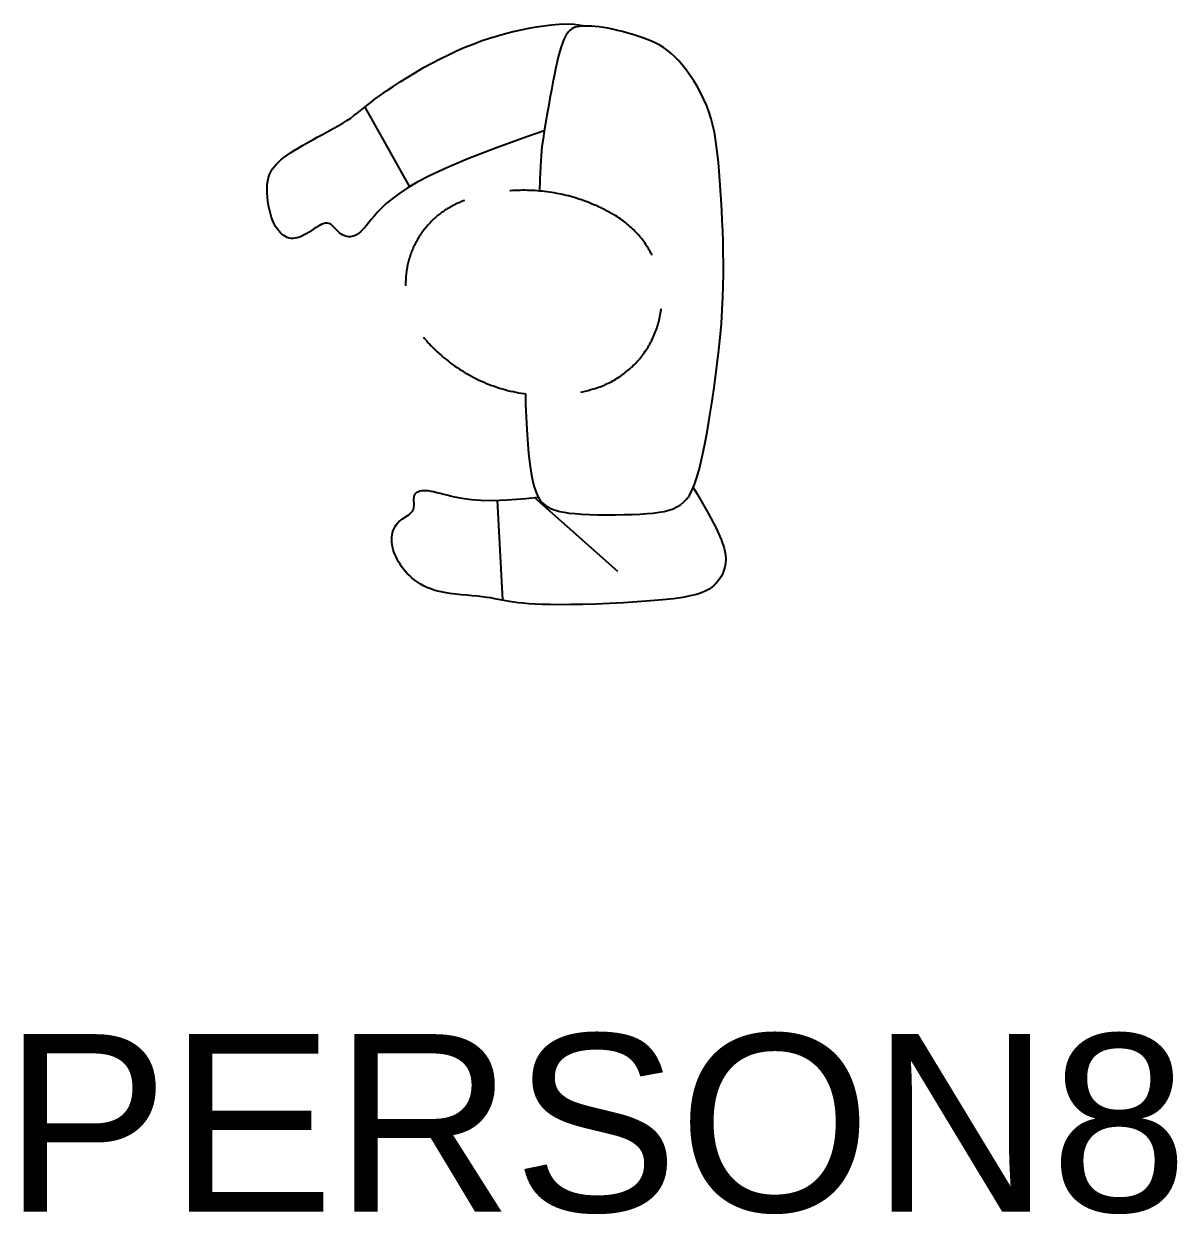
# Model space of a CAD drawing. Header units: millimetres. Extents: x 14385 to 129787, y 107826 to 186798.
# Drawn here: x 39629 to 40929, y 115610 to 116951 of the extents above; entities that cross this region are included whole.
import ezdxf
from ezdxf.enums import TextEntityAlignment as Align

# ---------------------------------------------------------------- set-up
doc = ezdxf.new("R2010")
doc.units = ezdxf.units.MM
doc.header["$LTSCALE"] = 1000
doc.linetypes.add('HIDDEN2', pattern=[0.1875, 0.125, -0.0625])
doc.styles.add('ar', font='arial.ttf')

msp = doc.modelspace()

# ---------------------------------------------------------------- linework, layer by layer
at = {"color": 59, "linetype": 'HIDDEN2'}
for p, q in [((40215.1, 116948.6), (40223.6, 116949.6)), ((40215.1, 116948.6), (40223.6, 116949.6)), ((40223.6, 116949.6), (40232.1, 116950.4)), ((40223.6, 116949.6), (40232.1, 116950.4)), ((40232.1, 116950.4), (40240.5, 116950.9)), ((40232.1, 116950.4), (40240.5, 116950.9)), ((40240.5, 116950.9), (40249.3, 116950.6)), ((40240.5, 116950.9), (40249.3, 116950.6)), ((40249.3, 116950.6), (40258.8, 116948.8)), ((40249.3, 116950.6), (40258.8, 116948.8)), ((40153.7, 116934.7), (40162.7, 116937.5)), ((40153.7, 116934.7), (40162.7, 116937.5)), ((40162.7, 116937.5), (40171.7, 116940.1)), ((40162.7, 116937.5), (40171.7, 116940.1)), ((40171.7, 116940.1), (40180.5, 116942.3)), ((40171.7, 116940.1), (40180.5, 116942.3)), ((40180.5, 116942.3), (40189.3, 116944.2)), ((40180.5, 116942.3), (40189.3, 116944.2)), ((40189.3, 116944.2), (40198, 116945.9)), ((40189.3, 116944.2), (40198, 116945.9)), ((40198, 116945.9), (40206.6, 116947.4)), ((40198, 116945.9), (40206.6, 116947.4)), ((40206.6, 116947.4), (40215.1, 116948.6)), ((40206.6, 116947.4), (40215.1, 116948.6)), ((40240, 116938.3), (40238.6, 116935.6)), ((40240, 116938.3), (40238.6, 116935.6)), ((40241.5, 116940.5), (40240, 116938.3)), ((40241.5, 116940.5), (40240, 116938.3)), ((40243, 116942.3), (40241.5, 116940.5)), ((40243, 116942.3), (40241.5, 116940.5)), ((40244.6, 116943.9), (40243, 116942.3)), ((40244.6, 116943.9), (40243, 116942.3)), ((40246.4, 116945.2), (40244.6, 116943.9)), ((40246.4, 116945.2), (40244.6, 116943.9)), ((40248.4, 116946.2), (40246.4, 116945.2)), ((40248.4, 116946.2), (40246.4, 116945.2)), ((40250.5, 116947), (40248.4, 116946.2)), ((40250.5, 116947), (40248.4, 116946.2)), ((40252.9, 116947.6), (40250.5, 116947)), ((40252.9, 116947.6), (40250.5, 116947)), ((40255.5, 116948), (40252.9, 116947.6)), ((40255.5, 116948), (40252.9, 116947.6)), ((40258.4, 116948.3), (40255.5, 116948)), ((40258.4, 116948.3), (40255.5, 116948)), ((40261.6, 116948.4), (40258.4, 116948.3)), ((40261.6, 116948.4), (40258.4, 116948.3)), ((40258.8, 116948.8), (40260, 116948.4)), ((40258.8, 116948.8), (40260, 116948.4)), ((40265.1, 116948.4), (40261.6, 116948.4)), ((40265.1, 116948.4), (40261.6, 116948.4)), ((40268.9, 116948.3), (40265.1, 116948.4)), ((40268.9, 116948.3), (40265.1, 116948.4)), ((40273, 116947.9), (40268.9, 116948.3)), ((40273, 116947.9), (40268.9, 116948.3)), ((40277.4, 116947.4), (40273, 116947.9)), ((40277.4, 116947.4), (40273, 116947.9)), ((40282.1, 116946.7), (40277.4, 116947.4)), ((40282.1, 116946.7), (40277.4, 116947.4)), ((40287.1, 116945.9), (40282.1, 116946.7)), ((40287.1, 116945.9), (40282.1, 116946.7)), ((40292.4, 116944.8), (40287.1, 116945.9)), ((40292.4, 116944.8), (40287.1, 116945.9)), ((40298, 116943.5), (40292.4, 116944.8)), ((40298, 116943.5), (40292.4, 116944.8)), ((40303.7, 116942.1), (40298, 116943.5)), ((40303.7, 116942.1), (40298, 116943.5)), ((40309.5, 116940.5), (40303.7, 116942.1)), ((40309.5, 116940.5), (40303.7, 116942.1)), ((40315.2, 116938.9), (40309.5, 116940.5)), ((40315.2, 116938.9), (40309.5, 116940.5)), ((40320.9, 116937.1), (40315.2, 116938.9)), ((40320.9, 116937.1), (40315.2, 116938.9)), ((40326.4, 116935.2), (40320.9, 116937.1)), ((40326.4, 116935.2), (40320.9, 116937.1)), ((40116.7, 116920.4), (40126, 116924.4)), ((40116.7, 116920.4), (40126, 116924.4)), ((40126, 116924.4), (40135.3, 116928.1)), ((40126, 116924.4), (40135.3, 116928.1)), ((40135.3, 116928.1), (40144.5, 116931.6)), ((40135.3, 116928.1), (40144.5, 116931.6)), ((40144.5, 116931.6), (40153.7, 116934.7)), ((40144.5, 116931.6), (40153.7, 116934.7)), ((40234.5, 116924.9), (40233.1, 116920.2)), ((40234.5, 116924.9), (40233.1, 116920.2)), ((40235.9, 116929), (40234.5, 116924.9)), ((40235.9, 116929), (40234.5, 116924.9)), ((40237.2, 116932.6), (40235.9, 116929)), ((40237.2, 116932.6), (40235.9, 116929)), ((40238.6, 116935.6), (40237.2, 116932.6)), ((40238.6, 116935.6), (40237.2, 116932.6)), ((40331.6, 116933.3), (40326.4, 116935.2)), ((40331.6, 116933.3), (40326.4, 116935.2)), ((40336.5, 116931.3), (40331.6, 116933.3)), ((40336.5, 116931.3), (40331.6, 116933.3)), ((40341.2, 116929.1), (40336.5, 116931.3)), ((40341.2, 116929.1), (40336.5, 116931.3)), ((40345.6, 116926.8), (40341.2, 116929.1)), ((40345.6, 116926.8), (40341.2, 116929.1)), ((40349.9, 116924.3), (40345.6, 116926.8)), ((40349.9, 116924.3), (40345.6, 116926.8)), ((40354.1, 116921.3), (40349.9, 116924.3)), ((40354.1, 116921.3), (40349.9, 116924.3)), ((40088.7, 116906.6), (40098, 116911.5)), ((40088.7, 116906.6), (40098, 116911.5)), ((40098, 116911.5), (40107.4, 116916.1)), ((40098, 116911.5), (40107.4, 116916.1)), ((40107.4, 116916.1), (40116.7, 116920.4)), ((40107.4, 116916.1), (40116.7, 116920.4)), ((40231.7, 116914.8), (40230.2, 116908.6)), ((40231.7, 116914.8), (40230.2, 116908.6)), ((40233.1, 116920.2), (40231.7, 116914.8)), ((40233.1, 116920.2), (40231.7, 116914.8)), ((40358.2, 116918), (40354.1, 116921.3)), ((40358.2, 116918), (40354.1, 116921.3)), ((40362.3, 116914.1), (40358.2, 116918)), ((40362.3, 116914.1), (40358.2, 116918)), ((40366.6, 116909.7), (40362.3, 116914.1)), ((40366.6, 116909.7), (40362.3, 116914.1)), ((40370.9, 116904.7), (40366.6, 116909.7)), ((40370.9, 116904.7), (40366.6, 116909.7)), ((40061.6, 116890.9), (40070.4, 116896.2)), ((40061.6, 116890.9), (40070.4, 116896.2)), ((40070.4, 116896.2), (40079.5, 116901.5)), ((40070.4, 116896.2), (40079.5, 116901.5)), ((40079.5, 116901.5), (40088.7, 116906.6)), ((40079.5, 116901.5), (40088.7, 116906.6)), ((40228.6, 116901.6), (40227, 116893.8)), ((40228.6, 116901.6), (40227, 116893.8)), ((40230.2, 116908.6), (40228.6, 116901.6)), ((40230.2, 116908.6), (40228.6, 116901.6)), ((40375.3, 116899.1), (40370.9, 116904.7)), ((40375.3, 116899.1), (40370.9, 116904.7)), ((40379.7, 116893), (40375.3, 116899.1)), ((40379.7, 116893), (40375.3, 116899.1)), ((40045.1, 116880.3), (40053.1, 116885.5)), ((40045.1, 116880.3), (40053.1, 116885.5)), ((40053.1, 116885.5), (40061.6, 116890.9)), ((40053.1, 116885.5), (40061.6, 116890.9)), ((40225.3, 116885.3), (40223.5, 116876.3)), ((40225.3, 116885.3), (40223.5, 116876.3)), ((40227, 116893.8), (40225.3, 116885.3)), ((40227, 116893.8), (40225.3, 116885.3)), ((40384, 116886.5), (40379.7, 116893)), ((40384, 116886.5), (40379.7, 116893)), ((40388.1, 116879.8), (40384, 116886.5)), ((40388.1, 116879.8), (40384, 116886.5)), ((40025, 116866.2), (40031, 116870.5)), ((40025, 116866.2), (40031, 116870.5)), ((40031, 116870.5), (40037.7, 116875.3)), ((40031, 116870.5), (40037.7, 116875.3)), ((40037.7, 116875.3), (40045.1, 116880.3)), ((40037.7, 116875.3), (40045.1, 116880.3)), ((40223.5, 116876.3), (40221.8, 116867)), ((40223.5, 116876.3), (40221.8, 116867)), ((40392, 116872.7), (40388.1, 116879.8)), ((40392, 116872.7), (40388.1, 116879.8)), ((40395.5, 116865.6), (40392, 116872.7)), ((40395.5, 116865.6), (40392, 116872.7)), ((40008, 116852.8), (40011.6, 116855.7)), ((40008, 116852.8), (40011.6, 116855.7)), ((40011.6, 116855.7), (40015.5, 116858.9)), ((40011.6, 116855.7), (40015.5, 116858.9)), ((40013.2, 116857.1), (40063.5, 116767.2)), ((40013.2, 116857.1), (40063.5, 116767.2)), ((40015.5, 116858.9), (40019.9, 116862.3)), ((40015.5, 116858.9), (40019.9, 116862.3)), ((40019.9, 116862.3), (40025, 116866.2)), ((40019.9, 116862.3), (40025, 116866.2)), ((40220.1, 116857.5), (40218.4, 116848)), ((40220.1, 116857.5), (40218.4, 116848)), ((40221.8, 116867), (40220.1, 116857.5)), ((40221.8, 116867), (40220.1, 116857.5)), ((40398.7, 116858.4), (40395.5, 116865.6)), ((40398.7, 116858.4), (40395.5, 116865.6)), ((40401.4, 116851.1), (40398.7, 116858.4)), ((40401.4, 116851.1), (40398.7, 116858.4)), ((39993.1, 116842), (39997.3, 116844.7)), ((39993.1, 116842), (39997.3, 116844.7)), ((39997.3, 116844.7), (40001, 116847.4)), ((39997.3, 116844.7), (40001, 116847.4)), ((40001, 116847.4), (40004.5, 116850.1)), ((40001, 116847.4), (40004.5, 116850.1)), ((40004.5, 116850.1), (40008, 116852.8)), ((40004.5, 116850.1), (40008, 116852.8)), ((40218.4, 116848), (40216.9, 116838.7)), ((40218.4, 116848), (40216.9, 116838.7)), ((40403.7, 116843.9), (40401.4, 116851.1)), ((40403.7, 116843.9), (40401.4, 116851.1)), ((40405.6, 116836.4), (40403.7, 116843.9)), ((40405.6, 116836.4), (40403.7, 116843.9)), ((39965.6, 116826.3), (39971.6, 116829.5)), ((39965.6, 116826.3), (39971.6, 116829.5)), ((39971.6, 116829.5), (39977.5, 116832.8)), ((39971.6, 116829.5), (39977.5, 116832.8)), ((39977.5, 116832.8), (39983.1, 116835.9)), ((39977.5, 116832.8), (39983.1, 116835.9)), ((39983.1, 116835.9), (39988.4, 116839)), ((39983.1, 116835.9), (39988.4, 116839)), ((39988.4, 116839), (39993.1, 116842)), ((39988.4, 116839), (39993.1, 116842)), ((40215.5, 116830.3), (40194.6, 116823.1)), ((40215.5, 116830.3), (40194.6, 116823.1)), ((40215.4, 116829.8), (40214.1, 116821.3)), ((40215.4, 116829.8), (40214.1, 116821.3)), ((40216.9, 116838.7), (40215.4, 116829.8)), ((40216.9, 116838.7), (40215.4, 116829.8)), ((40407.3, 116828.8), (40405.6, 116836.4)), ((40407.3, 116828.8), (40405.6, 116836.4)), ((40408.6, 116820.9), (40407.3, 116828.8)), ((40408.6, 116820.9), (40407.3, 116828.8)), ((39942.9, 116813.8), (39948.2, 116816.7)), ((39942.9, 116813.8), (39948.2, 116816.7)), ((39948.2, 116816.7), (39953.8, 116819.8)), ((39948.2, 116816.7), (39953.8, 116819.8)), ((39953.8, 116819.8), (39959.6, 116823)), ((39953.8, 116819.8), (39959.6, 116823)), ((39959.6, 116823), (39965.6, 116826.3)), ((39959.6, 116823), (39965.6, 116826.3)), ((40194.6, 116823.1), (40158.5, 116810)), ((40194.6, 116823.1), (40158.5, 116810)), ((40214.1, 116821.3), (40212.9, 116812.5)), ((40214.1, 116821.3), (40212.9, 116812.5)), ((40409.8, 116812.6), (40408.6, 116820.9)), ((40409.8, 116812.6), (40408.6, 116820.9)), ((39921.9, 116800.3), (39925.5, 116802.9)), ((39921.9, 116800.3), (39925.5, 116802.9)), ((39925.5, 116802.9), (39929.3, 116805.5)), ((39925.5, 116802.9), (39929.3, 116805.5)), ((39929.3, 116805.5), (39933.5, 116808.2)), ((39929.3, 116805.5), (39933.5, 116808.2)), ((39933.5, 116808.2), (39938, 116810.9)), ((39933.5, 116808.2), (39938, 116810.9)), ((39938, 116810.9), (39942.9, 116813.8)), ((39938, 116810.9), (39942.9, 116813.8)), ((40158.5, 116810), (40129.2, 116798.6)), ((40158.5, 116810), (40129.2, 116798.6)), ((40211.9, 116802.5), (40211.1, 116790.4)), ((40211.9, 116802.5), (40211.1, 116790.4)), ((40212.9, 116812.5), (40211.9, 116802.5)), ((40212.9, 116812.5), (40211.9, 116802.5)), ((40410.8, 116803.9), (40409.8, 116812.6)), ((40410.8, 116803.9), (40409.8, 116812.6)), ((40411.8, 116794.6), (40410.8, 116803.9)), ((40411.8, 116794.6), (40410.8, 116803.9)), ((39908.8, 116787.1), (39910.9, 116789.8)), ((39908.8, 116787.1), (39910.9, 116789.8)), ((39910.9, 116789.8), (39913.2, 116792.5)), ((39910.9, 116789.8), (39913.2, 116792.5)), ((39913.2, 116792.5), (39915.8, 116795.1)), ((39913.2, 116792.5), (39915.8, 116795.1)), ((39915.8, 116795.1), (39918.7, 116797.7)), ((39915.8, 116795.1), (39918.7, 116797.7)), ((39918.7, 116797.7), (39921.9, 116800.3)), ((39918.7, 116797.7), (39921.9, 116800.3)), ((40105.6, 116788.7), (40087, 116780.1)), ((40105.6, 116788.7), (40087, 116780.1)), ((40129.2, 116798.6), (40105.6, 116788.7)), ((40129.2, 116798.6), (40105.6, 116788.7)), ((40211.1, 116790.4), (40210.5, 116775.4)), ((40211.1, 116790.4), (40210.5, 116775.4)), ((40412.6, 116784.8), (40411.8, 116794.6)), ((40412.6, 116784.8), (40411.8, 116794.6)), ((39903.7, 116773.9), (39904.5, 116777.6)), ((39903.7, 116773.9), (39904.5, 116777.6)), ((39904.5, 116777.6), (39905.7, 116781)), ((39904.5, 116777.6), (39905.7, 116781)), ((39905.7, 116781), (39907.1, 116784.1)), ((39905.7, 116781), (39907.1, 116784.1)), ((39907.1, 116784.1), (39908.8, 116787.1)), ((39907.1, 116784.1), (39908.8, 116787.1)), ((40087, 116780.1), (40072.3, 116772.4)), ((40087, 116780.1), (40072.3, 116772.4)), ((40210.5, 116775.4), (40210.1, 116762.5)), ((40210.5, 116775.4), (40210.1, 116762.5)), ((40413.5, 116774.5), (40412.6, 116784.8)), ((40413.5, 116774.5), (40412.6, 116784.8)), ((39903, 116765.5), (39903.2, 116769.9)), ((39903, 116765.5), (39903.2, 116769.9)), ((39903.1, 116760.9), (39903, 116765.5)), ((39903.1, 116760.9), (39903, 116765.5)), ((39903.2, 116769.9), (39903.7, 116773.9)), ((39903.2, 116769.9), (39903.7, 116773.9)), ((40060.9, 116765.6), (40051.6, 116759.4)), ((40060.9, 116765.6), (40051.6, 116759.4)), ((40072.3, 116772.4), (40060.9, 116765.6)), ((40072.3, 116772.4), (40060.9, 116765.6)), ((40414.2, 116763.6), (40413.5, 116774.5)), ((40414.2, 116763.6), (40413.5, 116774.5)), ((40414.9, 116752.5), (40414.2, 116763.6)), ((40414.9, 116752.5), (40414.2, 116763.6)), ((39903.4, 116756.1), (39903.1, 116760.9)), ((39903.4, 116756.1), (39903.1, 116760.9)), ((39904, 116751.2), (39903.4, 116756.1)), ((39904, 116751.2), (39903.4, 116756.1)), ((39904.8, 116746.3), (39904, 116751.2)), ((39904.8, 116746.3), (39904, 116751.2)), ((40043.9, 116753.7), (40037.4, 116748.3)), ((40043.9, 116753.7), (40037.4, 116748.3)), ((40051.6, 116759.4), (40043.9, 116753.7)), ((40051.6, 116759.4), (40043.9, 116753.7)), ((40415.6, 116741), (40414.9, 116752.5)), ((40415.6, 116741), (40414.9, 116752.5)), ((39905.8, 116741.6), (39904.8, 116746.3)), ((39905.8, 116741.6), (39904.8, 116746.3)), ((39906.9, 116737), (39905.8, 116741.6)), ((39906.9, 116737), (39905.8, 116741.6)), ((39908.2, 116732.8), (39906.9, 116737)), ((39908.2, 116732.8), (39906.9, 116737)), ((40027.5, 116738.6), (40023.7, 116734.3)), ((40027.5, 116738.6), (40023.7, 116734.3)), ((40032, 116743.2), (40027.5, 116738.6)), ((40032, 116743.2), (40027.5, 116738.6)), ((40037.4, 116748.3), (40032, 116743.2)), ((40037.4, 116748.3), (40032, 116743.2)), ((40416.1, 116729.3), (40415.6, 116741)), ((40416.1, 116729.3), (40415.6, 116741)), ((39909.6, 116729), (39908.2, 116732.8)), ((39909.6, 116729), (39908.2, 116732.8)), ((39911.1, 116725.6), (39909.6, 116729)), ((39911.1, 116725.6), (39909.6, 116729)), ((39912.7, 116722.6), (39911.1, 116725.6)), ((39912.7, 116722.6), (39911.1, 116725.6)), ((39914.4, 116719.9), (39912.7, 116722.6)), ((39914.4, 116719.9), (39912.7, 116722.6)), ((39960.5, 116722.8), (39958.2, 116721.4)), ((39960.5, 116722.8), (39958.2, 116721.4)), ((39962.7, 116724), (39960.5, 116722.8)), ((39962.7, 116724), (39960.5, 116722.8)), ((39964.6, 116725), (39962.7, 116724)), ((39964.6, 116725), (39962.7, 116724)), ((39966.4, 116725.7), (39964.6, 116725)), ((39966.4, 116725.7), (39964.6, 116725)), ((39968.1, 116726.2), (39966.4, 116725.7)), ((39968.1, 116726.2), (39966.4, 116725.7)), ((39969.6, 116726.4), (39968.1, 116726.2)), ((39969.6, 116726.4), (39968.1, 116726.2)), ((39971.1, 116726.3), (39969.6, 116726.4)), ((39971.1, 116726.3), (39969.6, 116726.4)), ((39972.5, 116726), (39971.1, 116726.3)), ((39972.5, 116726), (39971.1, 116726.3)), ((39973.9, 116725.4), (39972.5, 116726)), ((39973.9, 116725.4), (39972.5, 116726)), ((39975.2, 116724.6), (39973.9, 116725.4)), ((39975.2, 116724.6), (39973.9, 116725.4)), ((39976.5, 116723.6), (39975.2, 116724.6)), ((39976.5, 116723.6), (39975.2, 116724.6)), ((39977.8, 116722.3), (39976.5, 116723.6)), ((39977.8, 116722.3), (39976.5, 116723.6)), ((39979.1, 116721), (39977.8, 116722.3)), ((39979.1, 116721), (39977.8, 116722.3)), ((40015.2, 116723.8), (40012.9, 116721)), ((40015.2, 116723.8), (40012.9, 116721)), ((40017.7, 116726.9), (40015.2, 116723.8)), ((40017.7, 116726.9), (40015.2, 116723.8)), ((40020.5, 116730.4), (40017.7, 116726.9)), ((40020.5, 116730.4), (40017.7, 116726.9)), ((40023.7, 116734.3), (40020.5, 116730.4)), ((40023.7, 116734.3), (40020.5, 116730.4)), ((40416.6, 116717.4), (40416.1, 116729.3)), ((40416.6, 116717.4), (40416.1, 116729.3)), ((39916.1, 116717.6), (39914.4, 116719.9)), ((39916.1, 116717.6), (39914.4, 116719.9)), ((39917.9, 116715.6), (39916.1, 116717.6)), ((39917.9, 116715.6), (39916.1, 116717.6)), ((39919.8, 116713.8), (39917.9, 116715.6)), ((39919.8, 116713.8), (39917.9, 116715.6)), ((39921.8, 116712.4), (39919.8, 116713.8)), ((39921.8, 116712.4), (39919.8, 116713.8)), ((39923.7, 116711.2), (39921.8, 116712.4)), ((39923.7, 116711.2), (39921.8, 116712.4)), ((39925.8, 116710.2), (39923.7, 116711.2)), ((39925.8, 116710.2), (39923.7, 116711.2)), ((39927.9, 116709.5), (39925.8, 116710.2)), ((39927.9, 116709.5), (39925.8, 116710.2)), ((39930.1, 116709.1), (39927.9, 116709.5)), ((39930.1, 116709.1), (39927.9, 116709.5)), ((39932.3, 116709), (39930.1, 116709.1)), ((39932.3, 116709), (39930.1, 116709.1)), ((39934.6, 116709.2), (39932.3, 116709)), ((39934.6, 116709.2), (39932.3, 116709)), ((39937.1, 116709.7), (39934.6, 116709.2)), ((39937.1, 116709.7), (39934.6, 116709.2)), ((39939.6, 116710.5), (39937.1, 116709.7)), ((39939.6, 116710.5), (39937.1, 116709.7)), ((39942.2, 116711.6), (39939.6, 116710.5)), ((39942.2, 116711.6), (39939.6, 116710.5)), ((39944.9, 116713), (39942.2, 116711.6)), ((39944.9, 116713), (39942.2, 116711.6)), ((39947.7, 116714.6), (39944.9, 116713)), ((39947.7, 116714.6), (39944.9, 116713)), ((39950.4, 116716.3), (39947.7, 116714.6)), ((39950.4, 116716.3), (39947.7, 116714.6)), ((39953.1, 116718), (39950.4, 116716.3)), ((39953.1, 116718), (39950.4, 116716.3)), ((39955.7, 116719.8), (39953.1, 116718)), ((39955.7, 116719.8), (39953.1, 116718)), ((39958.2, 116721.4), (39955.7, 116719.8)), ((39958.2, 116721.4), (39955.7, 116719.8)), ((39980.5, 116719.6), (39979.1, 116721)), ((39980.5, 116719.6), (39979.1, 116721)), ((39981.9, 116718.2), (39980.5, 116719.6)), ((39981.9, 116718.2), (39980.5, 116719.6)), ((39983.3, 116716.8), (39981.9, 116718.2)), ((39983.3, 116716.8), (39981.9, 116718.2)), ((39984.8, 116715.5), (39983.3, 116716.8)), ((39984.8, 116715.5), (39983.3, 116716.8)), ((39986.3, 116714.3), (39984.8, 116715.5)), ((39986.3, 116714.3), (39984.8, 116715.5)), ((39988, 116713.3), (39986.3, 116714.3)), ((39988, 116713.3), (39986.3, 116714.3)), ((39989.6, 116712.4), (39988, 116713.3)), ((39989.6, 116712.4), (39988, 116713.3)), ((39991.3, 116711.7), (39989.6, 116712.4)), ((39991.3, 116711.7), (39989.6, 116712.4)), ((39993.1, 116711.2), (39991.3, 116711.7)), ((39993.1, 116711.2), (39991.3, 116711.7)), ((39994.9, 116711), (39993.1, 116711.2)), ((39994.9, 116711), (39993.1, 116711.2)), ((39996.7, 116711), (39994.9, 116711)), ((39996.7, 116711), (39994.9, 116711)), ((39998.6, 116711.2), (39996.7, 116711)), ((39998.6, 116711.2), (39996.7, 116711)), ((40000.5, 116711.7), (39998.6, 116711.2)), ((40000.5, 116711.7), (39998.6, 116711.2)), ((40002.4, 116712.4), (40000.5, 116711.7)), ((40002.4, 116712.4), (40000.5, 116711.7)), ((40004.4, 116713.5), (40002.4, 116712.4)), ((40004.4, 116713.5), (40002.4, 116712.4)), ((40006.4, 116714.9), (40004.4, 116713.5)), ((40006.4, 116714.9), (40004.4, 116713.5)), ((40008.5, 116716.6), (40006.4, 116714.9)), ((40008.5, 116716.6), (40006.4, 116714.9)), ((40010.6, 116718.6), (40008.5, 116716.6)), ((40010.6, 116718.6), (40008.5, 116716.6)), ((40012.9, 116721), (40010.6, 116718.6)), ((40012.9, 116721), (40010.6, 116718.6)), ((40417, 116705.5), (40416.6, 116717.4)), ((40417, 116705.5), (40416.6, 116717.4)), ((40417.3, 116693.5), (40417, 116705.5)), ((40417.3, 116693.5), (40417, 116705.5)), ((40417.5, 116681.4), (40417.3, 116693.5)), ((40417.5, 116681.4), (40417.3, 116693.5)), ((40417.5, 116669), (40417.5, 116681.4)), ((40417.5, 116669), (40417.5, 116681.4)), ((40417.3, 116656.1), (40417.5, 116669)), ((40417.3, 116656.1), (40417.5, 116669)), ((40416.9, 116642.7), (40417.3, 116656.1)), ((40416.9, 116642.7), (40417.3, 116656.1)), ((40416.1, 116628.5), (40416.9, 116642.7)), ((40416.1, 116628.5), (40416.9, 116642.7)), ((40415.1, 116613.4), (40416.1, 116628.5)), ((40415.1, 116613.4), (40416.1, 116628.5)), ((40413.7, 116597.3), (40415.1, 116613.4)), ((40413.7, 116597.3), (40415.1, 116613.4)), ((40411.9, 116580.1), (40413.7, 116597.3)), ((40411.9, 116580.1), (40413.7, 116597.3)), ((40409.7, 116562.1), (40411.9, 116580.1)), ((40409.7, 116562.1), (40411.9, 116580.1)), ((40407.3, 116543.8), (40409.7, 116562.1)), ((40407.3, 116543.8), (40409.7, 116562.1)), ((40194.3, 116533.9), (40194.5, 116522.4)), ((40194.3, 116533.9), (40194.5, 116522.4)), ((40404.7, 116525.6), (40407.3, 116543.8)), ((40404.7, 116525.6), (40407.3, 116543.8)), ((40194.5, 116522.4), (40195.4, 116500.4)), ((40194.5, 116522.4), (40195.4, 116500.4)), ((40401.9, 116507.8), (40404.7, 116525.6)), ((40401.9, 116507.8), (40404.7, 116525.6)), ((40399, 116490.9), (40401.9, 116507.8)), ((40399, 116490.9), (40401.9, 116507.8)), ((40195.4, 116500.4), (40196.5, 116482)), ((40195.4, 116500.4), (40196.5, 116482)), ((40196.5, 116482), (40197.8, 116466.9)), ((40196.5, 116482), (40197.8, 116466.9)), ((40396.1, 116475.4), (40399, 116490.9)), ((40396.1, 116475.4), (40399, 116490.9)), ((40197.8, 116466.9), (40199.2, 116454.6)), ((40197.8, 116466.9), (40199.2, 116454.6)), ((40393.2, 116461.5), (40396.1, 116475.4)), ((40393.2, 116461.5), (40396.1, 116475.4)), ((40199.2, 116454.6), (40200.7, 116444.7)), ((40199.2, 116454.6), (40200.7, 116444.7)), ((40390.4, 116449.7), (40393.2, 116461.5)), ((40390.4, 116449.7), (40393.2, 116461.5)), ((40200.7, 116444.7), (40202.3, 116436.8)), ((40200.7, 116444.7), (40202.3, 116436.8)), ((40384.8, 116431.7), (40387.6, 116439.8)), ((40384.8, 116431.7), (40387.6, 116439.8)), ((40387.6, 116439.8), (40390.4, 116449.7)), ((40387.6, 116439.8), (40390.4, 116449.7)), ((40202.3, 116436.8), (40203.9, 116430.4)), ((40202.3, 116436.8), (40203.9, 116430.4)), ((40203.9, 116430.4), (40205.5, 116425.1)), ((40203.9, 116430.4), (40205.5, 116425.1)), ((40382, 116425), (40384.8, 116431.7)), ((40382, 116425), (40384.8, 116431.7)), ((40383.5, 116428.6), (40388.3, 116420.7)), ((40383.5, 116428.6), (40388.3, 116420.7)), ((40068.6, 116415.8), (40068.9, 116417.3)), ((40068.6, 116415.8), (40068.9, 116417.3)), ((40068.6, 116414.2), (40068.6, 116415.8)), ((40068.6, 116414.2), (40068.6, 116415.8)), ((40068.6, 116412.6), (40068.6, 116414.2)), ((40068.6, 116412.6), (40068.6, 116414.2)), ((40068.9, 116418.8), (40069.3, 116420.1)), ((40068.9, 116418.8), (40069.3, 116420.1)), ((40068.9, 116417.3), (40068.9, 116418.8)), ((40068.9, 116417.3), (40068.9, 116418.8)), ((40069.3, 116420.1), (40070, 116421.3)), ((40069.3, 116420.1), (40070, 116421.3)), ((40070, 116421.3), (40070.9, 116422.4)), ((40070, 116421.3), (40070.9, 116422.4)), ((40070.9, 116422.4), (40072.1, 116423.3)), ((40070.9, 116422.4), (40072.1, 116423.3)), ((40072.1, 116423.3), (40073.6, 116424.1)), ((40072.1, 116423.3), (40073.6, 116424.1)), ((40073.6, 116424.1), (40075.4, 116424.6)), ((40073.6, 116424.1), (40075.4, 116424.6)), ((40075.4, 116424.6), (40077.4, 116425)), ((40075.4, 116424.6), (40077.4, 116425)), ((40077.4, 116425), (40079.6, 116425.2)), ((40077.4, 116425), (40079.6, 116425.2)), ((40079.6, 116425.2), (40082, 116425.2)), ((40079.6, 116425.2), (40082, 116425.2)), ((40082, 116425.2), (40084.7, 116424.9)), ((40082, 116425.2), (40084.7, 116424.9)), ((40084.7, 116424.9), (40087.6, 116424.4)), ((40084.7, 116424.9), (40087.6, 116424.4)), ((40087.6, 116424.4), (40090.7, 116423.8)), ((40087.6, 116424.4), (40090.7, 116423.8)), ((40090.7, 116423.8), (40094.2, 116423)), ((40090.7, 116423.8), (40094.2, 116423)), ((40094.2, 116423), (40098, 116422)), ((40094.2, 116423), (40098, 116422)), ((40098, 116422), (40102.3, 116420.9)), ((40098, 116422), (40102.3, 116420.9)), ((40102.3, 116420.9), (40107.1, 116419.7)), ((40102.3, 116420.9), (40107.1, 116419.7)), ((40107.1, 116419.7), (40112.5, 116418.5)), ((40107.1, 116419.7), (40112.5, 116418.5)), ((40112.5, 116418.5), (40118.5, 116417.2)), ((40112.5, 116418.5), (40118.5, 116417.2)), ((40118.5, 116417.2), (40125.3, 116415.9)), ((40118.5, 116417.2), (40125.3, 116415.9)), ((40125.3, 116415.9), (40133.5, 116414.8)), ((40125.3, 116415.9), (40133.5, 116414.8)), ((40133.5, 116414.8), (40143.8, 116414.1)), ((40133.5, 116414.8), (40143.8, 116414.1)), ((40143.8, 116414.1), (40157, 116414)), ((40143.8, 116414.1), (40157, 116414)), ((40157, 116414), (40173.7, 116414.6)), ((40157, 116414), (40173.7, 116414.6)), ((40168.6, 116301.5), (40162.8, 116414.2)), ((40168.6, 116301.5), (40162.8, 116414.2)), ((40173.7, 116414.6), (40194.7, 116416.2)), ((40173.7, 116414.6), (40194.7, 116416.2)), ((40194.7, 116416.2), (40208.6, 116417.7)), ((40194.7, 116416.2), (40208.6, 116417.7)), ((40204.4, 116417.2), (40335.8, 116300.7)), ((40204.4, 116417.2), (40335.8, 116300.7)), ((40205.5, 116425.1), (40207.1, 116420.8)), ((40205.5, 116425.1), (40207.1, 116420.8)), ((40207.1, 116420.8), (40208.8, 116417.3)), ((40207.1, 116420.8), (40208.8, 116417.3)), ((40208.8, 116417.3), (40210.5, 116414.5)), ((40208.8, 116417.3), (40210.5, 116414.5)), ((40210.5, 116414.5), (40212.2, 116412.3)), ((40210.5, 116414.5), (40212.2, 116412.3)), ((40372.5, 116411.8), (40375.9, 116415.3)), ((40372.5, 116411.8), (40375.9, 116415.3)), ((40375.9, 116415.3), (40379, 116419.6)), ((40375.9, 116415.3), (40379, 116419.6)), ((40379, 116419.6), (40382, 116425)), ((40379, 116419.6), (40382, 116425)), ((40388.3, 116420.7), (40400.4, 116399.4)), ((40388.3, 116420.7), (40400.4, 116399.4)), ((40064.2, 116399), (40065.5, 116400.2)), ((40064.2, 116399), (40065.5, 116400.2)), ((40065.5, 116400.2), (40066.5, 116401.4)), ((40065.5, 116400.2), (40066.5, 116401.4)), ((40066.5, 116401.4), (40067.2, 116402.6)), ((40066.5, 116401.4), (40067.2, 116402.6)), ((40067.2, 116402.6), (40067.8, 116403.9)), ((40067.2, 116402.6), (40067.8, 116403.9)), ((40067.8, 116403.9), (40068.3, 116405.2)), ((40067.8, 116403.9), (40068.3, 116405.2)), ((40068.3, 116405.2), (40068.6, 116406.6)), ((40068.3, 116405.2), (40068.6, 116406.6)), ((40068.7, 116411), (40068.6, 116412.6)), ((40068.7, 116411), (40068.6, 116412.6)), ((40068.6, 116406.6), (40068.7, 116408)), ((40068.6, 116406.6), (40068.7, 116408)), ((40068.8, 116409.5), (40068.7, 116411)), ((40068.8, 116409.5), (40068.7, 116411)), ((40068.7, 116408), (40068.8, 116409.5)), ((40068.7, 116408), (40068.8, 116409.5)), ((40212.2, 116412.3), (40214.1, 116410.5)), ((40212.2, 116412.3), (40214.1, 116410.5)), ((40214.1, 116410.5), (40216.1, 116408.9)), ((40214.1, 116410.5), (40216.1, 116408.9)), ((40216.1, 116408.9), (40218.1, 116407.6)), ((40216.1, 116408.9), (40218.1, 116407.6)), ((40218.1, 116407.6), (40220.4, 116406.2)), ((40218.1, 116407.6), (40220.4, 116406.2)), ((40220.4, 116406.2), (40222.9, 116404.9)), ((40220.4, 116406.2), (40222.9, 116404.9)), ((40222.9, 116404.9), (40225.7, 116403.7)), ((40222.9, 116404.9), (40225.7, 116403.7)), ((40225.7, 116403.7), (40229.1, 116402.6)), ((40225.7, 116403.7), (40229.1, 116402.6)), ((40229.1, 116402.6), (40233.1, 116401.5)), ((40229.1, 116402.6), (40233.1, 116401.5)), ((40233.1, 116401.5), (40237.9, 116400.5)), ((40233.1, 116401.5), (40237.9, 116400.5)), ((40237.9, 116400.5), (40243.6, 116399.7)), ((40237.9, 116400.5), (40243.6, 116399.7)), ((40243.6, 116399.7), (40250.3, 116399)), ((40243.6, 116399.7), (40250.3, 116399)), ((40331.3, 116399), (40338.4, 116399.7)), ((40331.3, 116399), (40338.4, 116399.7)), ((40338.4, 116399.7), (40344.9, 116400.5)), ((40338.4, 116399.7), (40344.9, 116400.5)), ((40344.9, 116400.5), (40350.8, 116401.6)), ((40344.9, 116400.5), (40350.8, 116401.6)), ((40350.8, 116401.6), (40356, 116403)), ((40350.8, 116401.6), (40356, 116403)), ((40356, 116403), (40360.7, 116404.6)), ((40356, 116403), (40360.7, 116404.6)), ((40360.7, 116404.6), (40365, 116406.6)), ((40360.7, 116404.6), (40365, 116406.6)), ((40365, 116406.6), (40368.9, 116409)), ((40365, 116406.6), (40368.9, 116409)), ((40368.9, 116409), (40372.5, 116411.8)), ((40368.9, 116409), (40372.5, 116411.8)), ((40047.4, 116384.4), (40048.7, 116386.4)), ((40047.4, 116384.4), (40048.7, 116386.4)), ((40048.7, 116386.4), (40050.2, 116388.3)), ((40048.7, 116386.4), (40050.2, 116388.3)), ((40050.2, 116388.3), (40051.9, 116390)), ((40050.2, 116388.3), (40051.9, 116390)), ((40051.9, 116390), (40053.7, 116391.5)), ((40051.9, 116390), (40053.7, 116391.5)), ((40053.7, 116391.5), (40055.6, 116393)), ((40053.7, 116391.5), (40055.6, 116393)), ((40055.6, 116393), (40057.5, 116394.3)), ((40055.6, 116393), (40057.5, 116394.3)), ((40057.5, 116394.3), (40059.4, 116395.5)), ((40057.5, 116394.3), (40059.4, 116395.5)), ((40059.4, 116395.5), (40061.1, 116396.7)), ((40059.4, 116395.5), (40061.1, 116396.7)), ((40061.1, 116396.7), (40062.8, 116397.8)), ((40061.1, 116396.7), (40062.8, 116397.8)), ((40062.8, 116397.8), (40064.2, 116399)), ((40062.8, 116397.8), (40064.2, 116399)), ((40250.3, 116399), (40258, 116398.4)), ((40250.3, 116399), (40258, 116398.4)), ((40258, 116398.4), (40266.6, 116398.1)), ((40258, 116398.4), (40266.6, 116398.1)), ((40266.6, 116398.1), (40275.9, 116397.8)), ((40266.6, 116398.1), (40275.9, 116397.8)), ((40275.9, 116397.8), (40285.6, 116397.7)), ((40275.9, 116397.8), (40285.6, 116397.7)), ((40285.6, 116397.7), (40295.4, 116397.7)), ((40285.6, 116397.7), (40295.4, 116397.7)), ((40295.4, 116397.7), (40305.1, 116397.9)), ((40295.4, 116397.7), (40305.1, 116397.9)), ((40305.1, 116397.9), (40314.5, 116398.1)), ((40305.1, 116397.9), (40314.5, 116398.1)), ((40314.5, 116398.1), (40323.3, 116398.5)), ((40314.5, 116398.1), (40323.3, 116398.5)), ((40323.3, 116398.5), (40331.3, 116399)), ((40323.3, 116398.5), (40331.3, 116399)), ((40400.4, 116399.4), (40409.1, 116382.6)), ((40400.4, 116399.4), (40409.1, 116382.6)), ((40043.7, 116372.4), (40044, 116375)), ((40043.7, 116372.4), (40044, 116375)), ((40044, 116375), (40044.5, 116377.5)), ((40044, 116375), (40044.5, 116377.5)), ((40044.5, 116377.5), (40045.3, 116379.9)), ((40044.5, 116377.5), (40045.3, 116379.9)), ((40045.3, 116379.9), (40046.2, 116382.2)), ((40045.3, 116379.9), (40046.2, 116382.2)), ((40046.2, 116382.2), (40047.4, 116384.4)), ((40046.2, 116382.2), (40047.4, 116384.4)), ((40409.1, 116382.6), (40414.9, 116369.7)), ((40409.1, 116382.6), (40414.9, 116369.7)), ((40043.5, 116369.8), (40043.7, 116372.4)), ((40043.5, 116369.8), (40043.7, 116372.4)), ((40043.7, 116367.1), (40043.5, 116369.8)), ((40043.7, 116367.1), (40043.5, 116369.8)), ((40044, 116364.3), (40043.7, 116367.1)), ((40044, 116364.3), (40043.7, 116367.1)), ((40044.5, 116361.6), (40044, 116364.3)), ((40044.5, 116361.6), (40044, 116364.3)), ((40045.2, 116358.8), (40044.5, 116361.6)), ((40045.2, 116358.8), (40044.5, 116361.6)), ((40414.9, 116369.7), (40418.3, 116360)), ((40414.9, 116369.7), (40418.3, 116360)), ((40418.3, 116360), (40419.9, 116352.7)), ((40418.3, 116360), (40419.9, 116352.7)), ((40046.1, 116356), (40045.2, 116358.8)), ((40046.1, 116356), (40045.2, 116358.8)), ((40047.2, 116353.2), (40046.1, 116356)), ((40047.2, 116353.2), (40046.1, 116356)), ((40048.4, 116350.4), (40047.2, 116353.2)), ((40048.4, 116350.4), (40047.2, 116353.2)), ((40049.7, 116347.6), (40048.4, 116350.4)), ((40049.7, 116347.6), (40048.4, 116350.4)), ((40051.2, 116344.9), (40049.7, 116347.6)), ((40051.2, 116344.9), (40049.7, 116347.6)), ((40420.2, 116347.2), (40419.7, 116342.8)), ((40420.2, 116347.2), (40419.7, 116342.8)), ((40419.9, 116352.7), (40420.2, 116347.2)), ((40419.9, 116352.7), (40420.2, 116347.2)), ((40052.9, 116342.2), (40051.2, 116344.9)), ((40052.9, 116342.2), (40051.2, 116344.9)), ((40054.7, 116339.5), (40052.9, 116342.2)), ((40054.7, 116339.5), (40052.9, 116342.2)), ((40056.6, 116336.8), (40054.7, 116339.5)), ((40056.6, 116336.8), (40054.7, 116339.5)), ((40058.7, 116334.2), (40056.6, 116336.8)), ((40058.7, 116334.2), (40056.6, 116336.8)), ((40061, 116331.7), (40058.7, 116334.2)), ((40061, 116331.7), (40058.7, 116334.2)), ((40417.9, 116335.2), (40416.7, 116331.8)), ((40417.9, 116335.2), (40416.7, 116331.8)), ((40418.9, 116338.8), (40417.9, 116335.2)), ((40418.9, 116338.8), (40417.9, 116335.2)), ((40419.7, 116342.8), (40418.9, 116338.8)), ((40419.7, 116342.8), (40418.9, 116338.8)), ((40063.5, 116329.2), (40061, 116331.7)), ((40063.5, 116329.2), (40061, 116331.7)), ((40066.1, 116326.7), (40063.5, 116329.2)), ((40066.1, 116326.7), (40063.5, 116329.2)), ((40069, 116324.3), (40066.1, 116326.7)), ((40069, 116324.3), (40066.1, 116326.7)), ((40072.1, 116322.1), (40069, 116324.3)), ((40072.1, 116322.1), (40069, 116324.3)), ((40075.5, 116319.9), (40072.1, 116322.1)), ((40075.5, 116319.9), (40072.1, 116322.1)), ((40079.2, 116317.8), (40075.5, 116319.9)), ((40079.2, 116317.8), (40075.5, 116319.9)), ((40409.4, 116320.8), (40407, 116318.4)), ((40409.4, 116320.8), (40407, 116318.4)), ((40411.6, 116323.3), (40409.4, 116320.8)), ((40411.6, 116323.3), (40409.4, 116320.8)), ((40413.5, 116325.9), (40411.6, 116323.3)), ((40413.5, 116325.9), (40411.6, 116323.3)), ((40415.2, 116328.7), (40413.5, 116325.9)), ((40415.2, 116328.7), (40413.5, 116325.9)), ((40416.7, 116331.8), (40415.2, 116328.7)), ((40416.7, 116331.8), (40415.2, 116328.7)), ((40083.2, 116315.9), (40079.2, 116317.8)), ((40083.2, 116315.9), (40079.2, 116317.8)), ((40087.6, 116314.2), (40083.2, 116315.9)), ((40087.6, 116314.2), (40083.2, 116315.9)), ((40092.3, 116312.6), (40087.6, 116314.2)), ((40092.3, 116312.6), (40087.6, 116314.2)), ((40097.5, 116311.3), (40092.3, 116312.6)), ((40097.5, 116311.3), (40092.3, 116312.6)), ((40103.2, 116310.1), (40097.5, 116311.3)), ((40103.2, 116310.1), (40097.5, 116311.3)), ((40109.2, 116309.2), (40103.2, 116310.1)), ((40109.2, 116309.2), (40103.2, 116310.1)), ((40115.4, 116308.4), (40109.2, 116309.2)), ((40115.4, 116308.4), (40109.2, 116309.2)), ((40121.7, 116307.7), (40115.4, 116308.4)), ((40121.7, 116307.7), (40115.4, 116308.4)), ((40128.1, 116307), (40121.7, 116307.7)), ((40128.1, 116307), (40121.7, 116307.7)), ((40134.2, 116306.5), (40128.1, 116307)), ((40134.2, 116306.5), (40128.1, 116307)), ((40140.1, 116305.9), (40134.2, 116306.5)), ((40140.1, 116305.9), (40134.2, 116306.5)), ((40145.6, 116305.3), (40140.1, 116305.9)), ((40145.6, 116305.3), (40140.1, 116305.9)), ((40380.1, 116306.3), (40371.5, 116304.7)), ((40380.1, 116306.3), (40371.5, 116304.7)), ((40387.1, 116308), (40380.1, 116306.3)), ((40387.1, 116308), (40380.1, 116306.3)), ((40392.9, 116309.9), (40387.1, 116308)), ((40392.9, 116309.9), (40387.1, 116308)), ((40397.5, 116311.9), (40392.9, 116309.9)), ((40397.5, 116311.9), (40392.9, 116309.9)), ((40401.3, 116313.9), (40397.5, 116311.9)), ((40401.3, 116313.9), (40397.5, 116311.9)), ((40404.4, 116316.1), (40401.3, 116313.9)), ((40404.4, 116316.1), (40401.3, 116313.9)), ((40407, 116318.4), (40404.4, 116316.1)), ((40407, 116318.4), (40404.4, 116316.1)), ((40150.6, 116304.7), (40145.6, 116305.3)), ((40150.6, 116304.7), (40145.6, 116305.3)), ((40155.2, 116304), (40150.6, 116304.7)), ((40155.2, 116304), (40150.6, 116304.7)), ((40159.6, 116303.2), (40155.2, 116304)), ((40159.6, 116303.2), (40155.2, 116304)), ((40163.8, 116302.4), (40159.6, 116303.2)), ((40163.8, 116302.4), (40159.6, 116303.2)), ((40167.9, 116301.7), (40163.8, 116302.4)), ((40167.9, 116301.7), (40163.8, 116302.4)), ((40172.1, 116300.9), (40167.9, 116301.7)), ((40172.1, 116300.9), (40167.9, 116301.7)), ((40176.4, 116300.1), (40172.1, 116300.9)), ((40176.4, 116300.1), (40172.1, 116300.9)), ((40181, 116299.4), (40176.4, 116300.1)), ((40181, 116299.4), (40176.4, 116300.1)), ((40186.1, 116298.7), (40181, 116299.4)), ((40186.1, 116298.7), (40181, 116299.4)), ((40191.7, 116298.1), (40186.1, 116298.7)), ((40191.7, 116298.1), (40186.1, 116298.7)), ((40198, 116297.5), (40191.7, 116298.1)), ((40198, 116297.5), (40191.7, 116298.1)), ((40205.1, 116297.1), (40198, 116297.5)), ((40205.1, 116297.1), (40198, 116297.5)), ((40213.3, 116296.7), (40205.1, 116297.1)), ((40213.3, 116296.7), (40205.1, 116297.1)), ((40222.6, 116296.5), (40213.3, 116296.7)), ((40222.6, 116296.5), (40213.3, 116296.7)), ((40233.2, 116296.4), (40222.6, 116296.5)), ((40233.2, 116296.4), (40222.6, 116296.5)), ((40245.3, 116296.5), (40233.2, 116296.4)), ((40245.3, 116296.5), (40233.2, 116296.4)), ((40258.8, 116296.8), (40245.3, 116296.5)), ((40258.8, 116296.8), (40245.3, 116296.5)), ((40273.6, 116297.2), (40258.8, 116296.8)), ((40273.6, 116297.2), (40258.8, 116296.8)), ((40289, 116297.8), (40273.6, 116297.2)), ((40289, 116297.8), (40273.6, 116297.2)), ((40304.7, 116298.6), (40289, 116297.8)), ((40304.7, 116298.6), (40289, 116297.8)), ((40320.2, 116299.5), (40304.7, 116298.6)), ((40320.2, 116299.5), (40304.7, 116298.6)), ((40335.1, 116300.6), (40320.2, 116299.5)), ((40335.1, 116300.6), (40320.2, 116299.5)), ((40348.9, 116301.8), (40335.1, 116300.6)), ((40348.9, 116301.8), (40335.1, 116300.6)), ((40361.1, 116303.2), (40348.9, 116301.8)), ((40361.1, 116303.2), (40348.9, 116301.8)), ((40371.5, 116304.7), (40361.1, 116303.2)), ((40371.5, 116304.7), (40361.1, 116303.2))]:
    msp.add_line(p, q, dxfattribs=at)
for centre, radius, start, end in [((40192.4, 116562.2), 201.1, 58.8919, 109.3675), ((40192.4, 116562.2), 201.1, 58.8919, 109.3675), ((40158.6, 116658.1), 99.4, 109.3675, 222.8739), ((40158.6, 116658.1), 99.4, 109.3675, 222.8739), ((40240.8, 116642.5), 107.3, 286.3643, 58.8919), ((40240.8, 116642.5), 107.3, 286.3643, 58.8919), ((40219.6, 116714.8), 182.6, 222.8739, 286.3643), ((40219.6, 116714.8), 182.6, 222.8739, 286.3643)]:
    msp.add_arc(centre, radius, start, end, dxfattribs=at)

# ---------------------------------------------------------------- texts
at = {"style": 'ar'}
msp.add_text('PERSON8', height=200, dxfattribs=at).set_placement((40273.5, 115612.6), align=Align.CENTER)
msp.add_text('PERSON8', height=200, dxfattribs=at).set_placement((40273.5, 115612.6), align=Align.CENTER)

doc.saveas('drawing.dxf')
